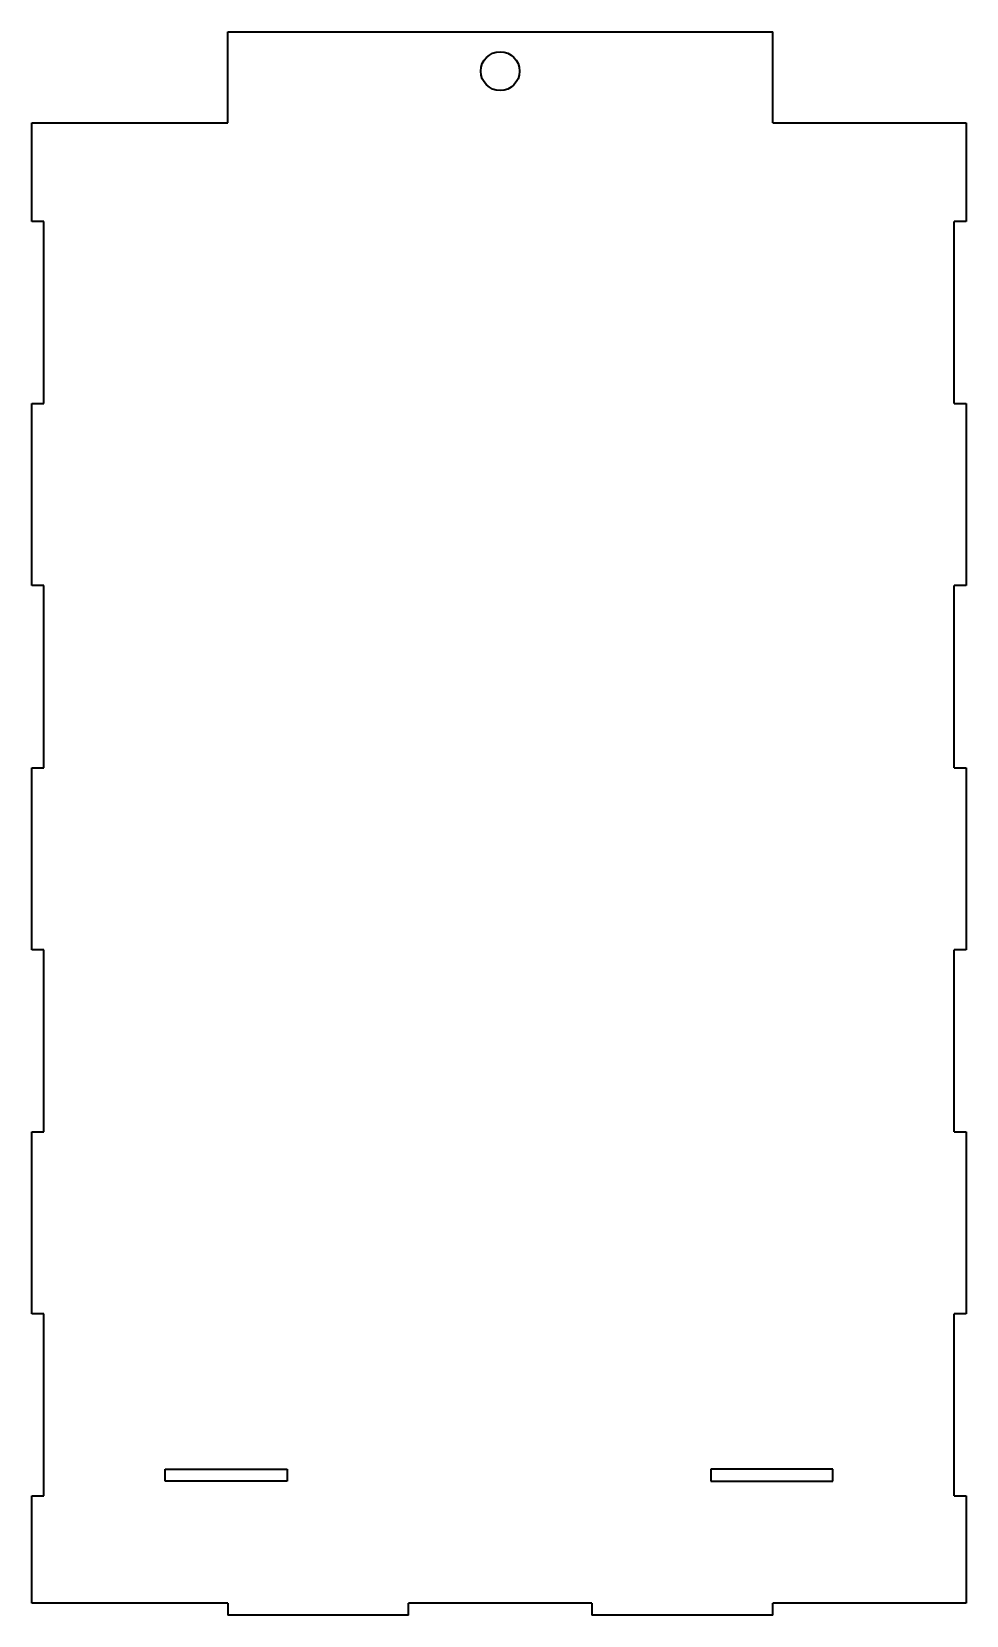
# Model space of a CAD drawing. Extents: x 518 to 672, y 290 to 551.
import ezdxf

# ---------------------------------------------------------------- set-up
doc = ezdxf.new("R2010")
doc.units = 0

msp = doc.modelspace()

# ---------------------------------------------------------------- linework, layer by layer
at = {"color": 7, "lineweight": 35}
for p, q in [((549.799988, 536), (549.799988, 551)), ((549.799988, 551), (639.599976, 551)), ((639.599976, 536), (639.599976, 551)), ((517.5, 519.700012), (517.5, 536)), ((517.5, 536), (549.799988, 536)), ((639.599976, 536), (671.5, 536)), ((671.5, 536), (671.5, 519.700012)), ((519.5, 519.700012), (517.5, 519.700012)), ((519.5, 489.700012), (519.5, 519.700012)), ((669.5, 489.700012), (669.5, 519.700012)), ((671.5, 519.700012), (669.5, 519.700012)), ((517.5, 459.700012), (517.5, 489.700012)), ((517.5, 489.700012), (519.5, 489.700012)), ((669.5, 489.700012), (671.5, 489.700012)), ((671.5, 489.700012), (671.5, 459.700012)), ((519.5, 459.700012), (517.5, 459.700012)), ((519.5, 429.700012), (519.5, 459.700012)), ((669.5, 429.700012), (669.5, 459.700012)), ((671.5, 459.700012), (669.5, 459.700012)), ((517.5, 399.700012), (517.5, 429.700012)), ((517.5, 429.700012), (519.5, 429.700012)), ((669.5, 429.700012), (671.5, 429.700012)), ((671.5, 429.700012), (671.5, 399.700012)), ((519.5, 399.700012), (517.5, 399.700012)), ((519.5, 369.700012), (519.5, 399.700012)), ((669.5, 369.700012), (669.5, 399.700012)), ((671.5, 399.700012), (669.5, 399.700012)), ((517.5, 339.700012), (517.5, 369.700012)), ((517.5, 369.700012), (519.5, 369.700012)), ((669.5, 369.700012), (671.5, 369.700012)), ((671.5, 369.700012), (671.5, 339.700012)), ((519.5, 339.700012), (517.5, 339.700012)), ((519.5, 309.700012), (519.5, 339.700012)), ((669.5, 309.700012), (669.5, 339.700012)), ((671.5, 339.700012), (669.5, 339.700012)), ((539.5, 314.100006), (559.599976, 314.100006)), ((539.5, 312.100006), (539.5, 314.100006)), ((559.599976, 314.100006), (559.599976, 312.100006)), ((629.400024, 314.100006), (629.400024, 312.100006)), ((649.5, 314.100006), (629.400024, 314.100006)), ((649.5, 312.100006), (649.5, 314.100006)), ((559.599976, 312.100006), (539.5, 312.100006)), ((629.400024, 312.100006), (649.5, 312.100006)), ((517.5, 292), (517.5, 309.700012)), ((517.5, 309.700012), (519.5, 309.700012)), ((669.5, 309.700012), (671.5, 309.700012)), ((671.5, 309.700012), (671.5, 292)), ((549.799988, 292), (517.5, 292)), ((549.799988, 292), (549.799988, 290)), ((579.599976, 290), (549.799988, 290)), ((609.799988, 292), (579.599976, 292)), ((579.599976, 290), (579.599976, 292)), ((609.799988, 292), (609.799988, 290)), ((639.599976, 290), (609.799988, 290)), ((671.5, 292), (639.599976, 292)), ((639.599976, 290), (639.599976, 292))]:
    msp.add_line(p, q, dxfattribs=at)
msp.add_circle((594.700012, 544.5), 3.2, dxfattribs=at)

doc.saveas('drawing.dxf')
